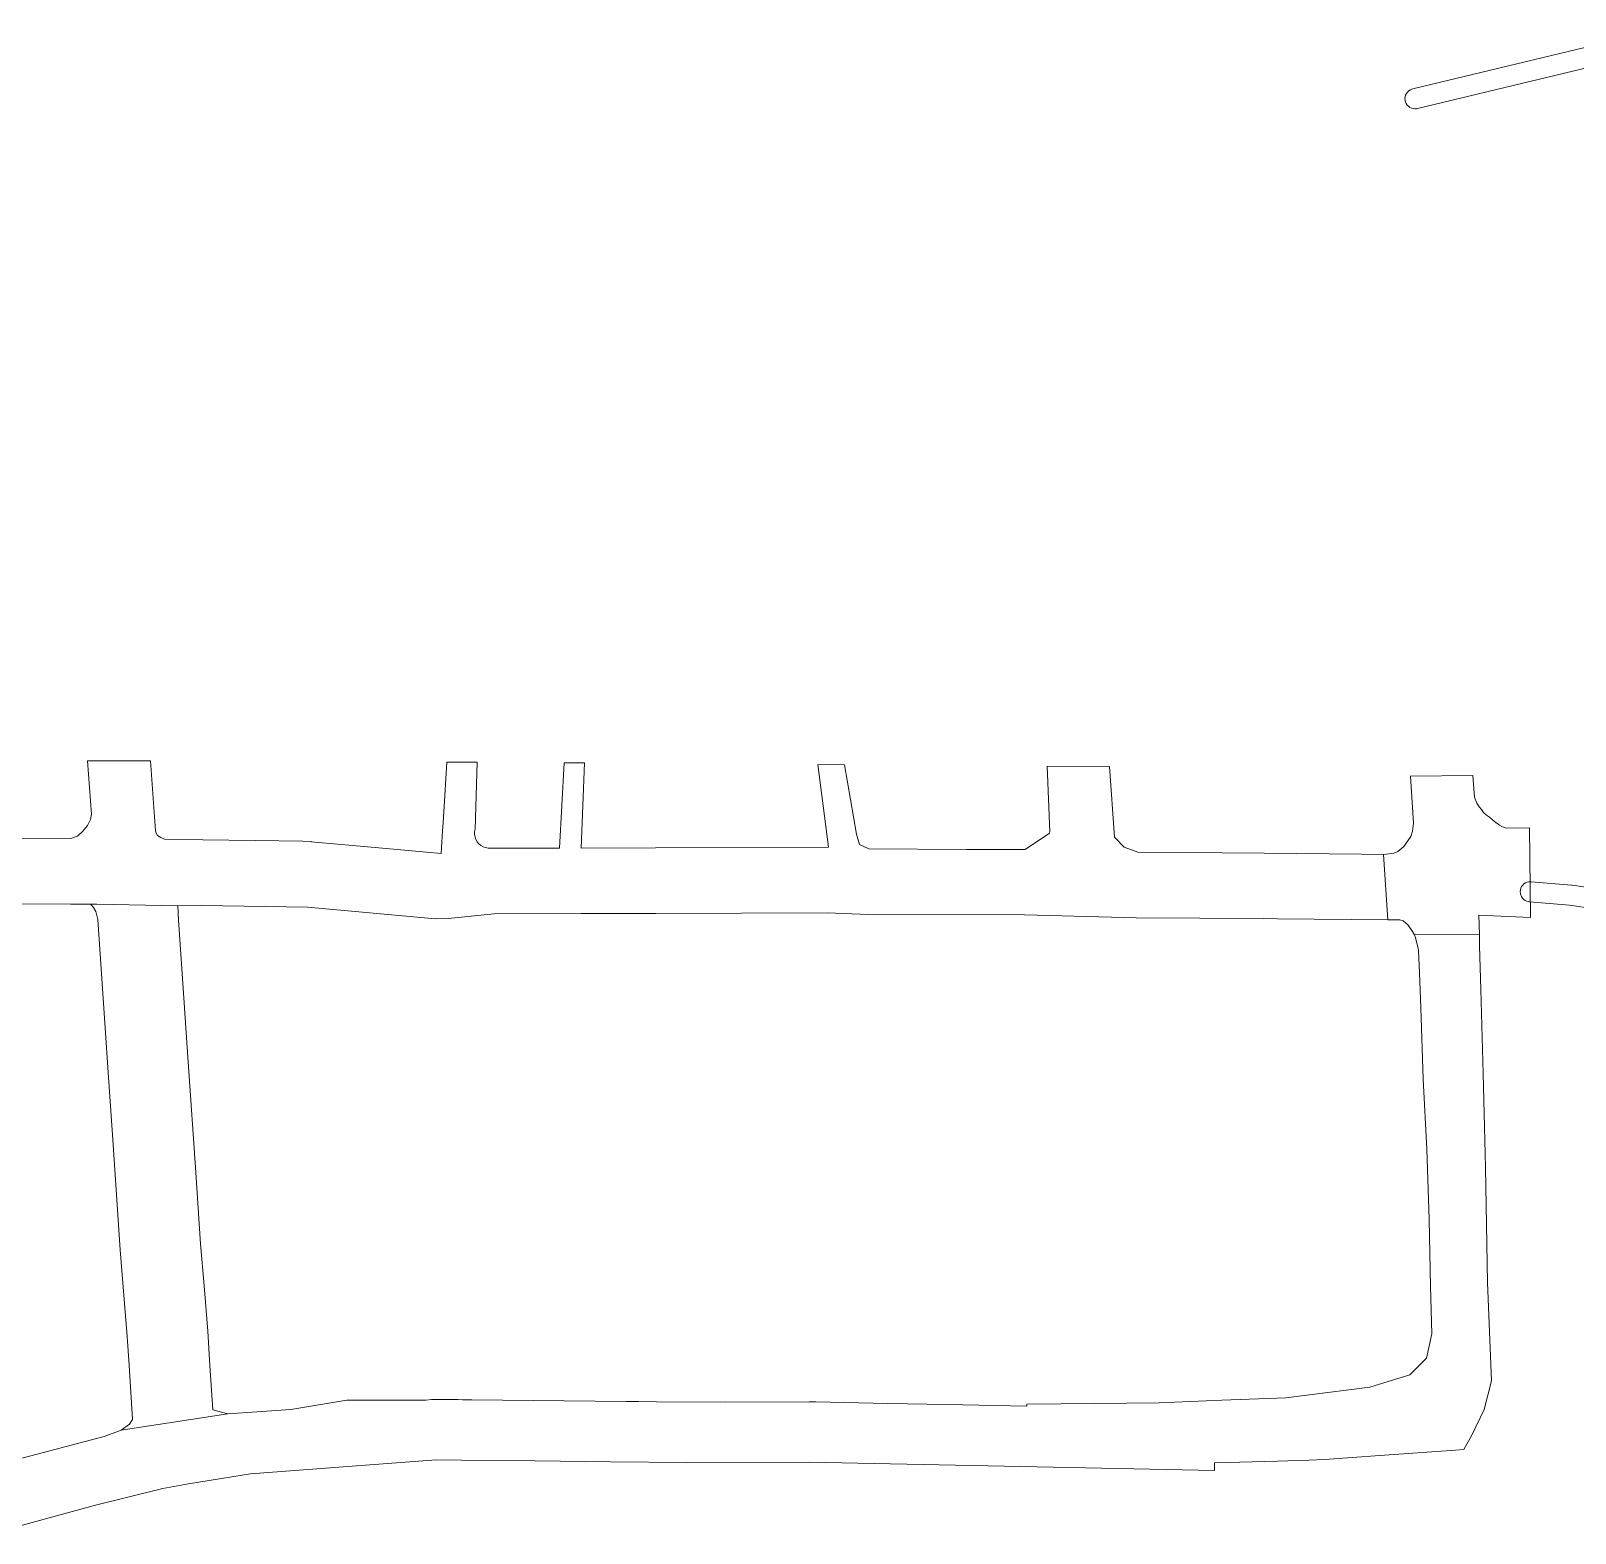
# Model space of a CAD drawing. Header units: inches. Extents: x 704148 to 723432, y 7075344 to 7101810.
# Drawn here: x 722194.2 to 722500.5, y 7090163.7 to 7090461.7 of the extents above; entities that cross this region are included whole.
import ezdxf

# ---------------------------------------------------------------- set-up
doc = ezdxf.new("R2010")
doc.units = ezdxf.units.IN
doc.header["$MEASUREMENT"] = 0
doc.layers.add('gisdb.gisadmin', color=7, linetype='Continuous', lineweight=9, true_color=0xccf5fc)

msp = doc.modelspace()

# ---------------------------------------------------------------- linework, layer by layer
at = {"layer": 'gisdb.gisadmin'}
for points in [[(722517.3964, 7090457.8608), (722469.241, 7090446.2775), (722469.0865, 7090446.2467), (722468.7387, 7090446.2223), (722468.392, 7090446.2586), (722468.0567, 7090446.3547), (722467.7433, 7090446.5075), (722467.4612, 7090446.7125), (722467.2188, 7090446.9632), (722467.0238, 7090447.2522), (722466.8819, 7090447.5707), (722466.7975, 7090447.909), (722466.773, 7090448.2569), (722466.8095, 7090448.6037), (722466.9055, 7090448.9389), (722467.0582, 7090449.2524), (722467.2631, 7090449.5344), (722467.514, 7090449.7767), (722467.803, 7090449.9718), (722468.1215, 7090450.1137), (722468.3054, 7090450.1674), (722516.1896, 7090461.6821)], [(722179.37, 7090301.51), (722202.13, 7090301.43), (722203.5, 7090301.93), (722204.55, 7090302.89), (722205.44, 7090304.03), (722206.06, 7090305.25), (722206.24, 7090306.29), (722205.4879, 7090316.8549), (722217.945, 7090316.8801), (722218.93, 7090302.97), (722219.05, 7090302.53), (722219.36, 7090302.05), (722219.97, 7090301.67), (722220.75, 7090301.35), (722228.33, 7090301.19), (722238.74, 7090301.05), (722248.1504, 7090300.9153), (722249.8458, 7090300.891), (722249.844, 7090300.798), (722263.2505, 7090299.5996), (722275.6113, 7090298.4947), (722275.7557, 7090300.8262), (722275.8175, 7090301.8242), (722275.8835, 7090302.89), (722275.9922, 7090304.644), (722276.3232, 7090309.9864), (722276.7347, 7090316.6287), (722282.7568, 7090316.5872), (722282.3285, 7090303.2934), (722282.2408, 7090302.7852), (722282.2415, 7090302.2694), (722282.3307, 7090301.7613), (722282.5057, 7090301.2761), (722282.7613, 7090300.8281), (722283.0899, 7090300.4306), (722283.4819, 7090300.0953), (722283.9255, 7090299.8322), (722284.4077, 7090299.6491), (722284.9141, 7090299.5514), (722285.4298, 7090299.542), (722299.0879, 7090299.5361), (722299.9738, 7090316.4685), (722304.0127, 7090316.4406), (722303.3547, 7090299.5516), (722318.1268, 7090299.6053), (722352.41, 7090299.73), (722350.2901, 7090316.1214), (722355.6172, 7090316.0847), (722357.99, 7090302.31), (722358.56, 7090300.26), (722360.45, 7090299.39), (722379.79, 7090299.29), (722391.47, 7090299.3), (722396.24, 7090302.49), (722396.35, 7090302.79), (722395.8151, 7090315.8075), (722408.2012, 7090315.7221), (722409.18, 7090301.69), (722411.11, 7090299.76), (722413.77, 7090298.72), (722438.83, 7090298.58), (722458.1872, 7090298.3431), (722462.53, 7090298.29), (722463.3968, 7090285.2962), (722441.5276, 7090285.546), (722438.7142, 7090285.5804), (722413.432, 7090285.7244), (722391.3065, 7090286.2999), (722360.3828, 7090286.3902), (722352.1589, 7090286.729), (722318.1741, 7090286.6054), (722303.402, 7090286.5517), (722286.1184, 7090286.5417), (722276.9902, 7090285.568), (722274.4538, 7090285.5463), (722249.117, 7090287.8112), (722228.1552, 7090288.1912), (722223.3557, 7090288.1108), (722207.3094, 7090288.4076), (722202.0792, 7090288.4301), (722179.3407, 7090288.51)], [(722505.3071, 7090287.3402), (722499.3884, 7090288.2102), (722491.4654, 7090288.8969), (722491.2569, 7090288.9261), (722490.9216, 7090289.0222), (722490.6082, 7090289.175), (722490.3261, 7090289.3799), (722490.0837, 7090289.6307), (722489.8887, 7090289.9197), (722489.7468, 7090290.2382), (722489.6623, 7090290.5765), (722489.638, 7090290.9244), (722489.6743, 7090291.2712), (722489.7704, 7090291.6063), (722489.9232, 7090291.9198), (722490.128, 7090292.2019), (722490.3789, 7090292.4442), (722490.6679, 7090292.6392), (722490.9864, 7090292.7812), (722491.3248, 7090292.8657), (722491.6726, 7090292.89), (722491.8108, 7090292.8829), (722499.7914, 7090292.1912), (722499.9096, 7090292.1773), (722505.8272, 7090291.3074)], [(722191.43, 7090178.23), (722208.76, 7090182.8), (722212.14, 7090184.07), (722233.27, 7090187.32), (722245.77, 7090188.18), (722256.882, 7090190.033), (722257.2462, 7090190.0333), (722272.5513, 7090190.048), (722273.717, 7090190.136), (722274.7395, 7090190.1694), (722276.7384, 7090190.1495), (722278.9584, 7090190.1274), (722279.8513, 7090190.1184), (722281.6782, 7090190.0984), (722312.2114, 7090189.7593), (722314.7346, 7090189.7324), (722318.2994, 7090189.6944), (722332.0298, 7090189.6555), (722348.5906, 7090189.7099), (722349.901, 7090189.6865), (722364.1429, 7090189.395), (722375.9458, 7090189.1534), (722391.7551, 7090188.8299), (722391.76, 7090189.21), (722405.26, 7090189.36), (722418.04, 7090189.51), (722430.48, 7090190.02), (722443.14, 7090190.46), (722459.84, 7090192.58), (722467.72, 7090195.07), (722471.04, 7090198.39), (722472.08, 7090203.17), (722471.8688, 7090212.5633), (722471.57, 7090225.85), (722471.13, 7090239.81), (722470.38, 7090253.69), (722469.91, 7090267.88), (722469.68, 7090274.82), (722469.4335, 7090279.211), (722469.41, 7090279.63), (722468.89, 7090281.84), (722468.6359, 7090282.3357), (722481.5291, 7090282.4333), (722481.5899, 7090280.1923), (722481.8249, 7090271.5283), (722482.2776, 7090254.8422), (722482.5661, 7090244.2074), (722482.7821, 7090236.2427), (722483.1387, 7090213.3918), (722483.92, 7090193.88), (722482.46, 7090188.16), (722480.04, 7090183.11), (722478.47, 7090180.24), (722476.77, 7090180.12), (722461.8, 7090179.04), (722450.83, 7090178.25), (722447.6768, 7090178.1416), (722441.52, 7090177.93), (722428.98, 7090177.6), (722429.01, 7090176.06), (722397, 7090176.72), (722348.63, 7090177.71), (722324.28, 7090177.63), (722309.27, 7090177.79), (722294.27, 7090177.96), (722279.64, 7090178.12), (722274.62, 7090178.17), (722237.78, 7090175.39), (722225.48, 7090173.4), (722220.37, 7090172.48), (722207.06, 7090169.17), (722186.71, 7090163.65)]]:
    msp.add_lwpolyline(points, dxfattribs=at)
for points in [[(722465.38, 7090298.91), (722466.53, 7090299.89), (722467.35, 7090300.97), (722467.92, 7090301.88), (722468.28, 7090302.92), (722468.44, 7090304.51), (722467.8995, 7090313.8058), (722480.2592, 7090313.9555), (722480.5576, 7090309.6786), (722481.0396, 7090308.4957), (722481.4949, 7090307.767), (722481.9373, 7090307.2206), (722482.3797, 7090306.6481), (722482.9522, 7090306.1016), (722483.5247, 7090305.6592), (722484.1362, 7090305.1388), (722484.7998, 7090304.6314), (722485.5061, 7090304.129), (722486.1529, 7090303.7856), (722486.9279, 7090303.5013), (722491.4997, 7090303.5654), (722491.6809, 7090285.7524), (722481.4263, 7090286.2243), (722481.5291, 7090282.4333), (722468.6359, 7090282.3357), (722468.28, 7090283.03), (722467.42, 7090284.25), (722466.43, 7090285.12), (722465.7859, 7090285.3143), (722463.3968, 7090285.2962), (722462.53, 7090298.29), (722464.55, 7090298.55)], [(722207.4888, 7090285.4068), (722207.11, 7090286.95), (722206.64, 7090287.77), (722206.18, 7090288.32), (722206.031, 7090288.4131), (722207.3094, 7090288.4076), (722223.3557, 7090288.1108), (722223.5315, 7090285.2877), (722224.6326, 7090268.8833), (722224.7777, 7090266.8066), (722225.5226, 7090256.1433), (722226.8751, 7090236.2031), (722227.8864, 7090221.0463), (722228.5711, 7090212.6942), (722229.307, 7090203.687), (722229.7432, 7090196.9062), (722230.3092, 7090188.1063), (722233.27, 7090187.32), (722212.14, 7090184.07), (722213.82, 7090185.24), (722214.4, 7090186.18), (722213.7051, 7090196.983), (722213.34, 7090202.66), (722211.93, 7090219.86), (722210.41, 7090242.64), (722209.56, 7090255.05), (722208.67, 7090267.79)]]:
    msp.add_lwpolyline(points, close=True, dxfattribs=at)

doc.saveas('drawing.dxf')
